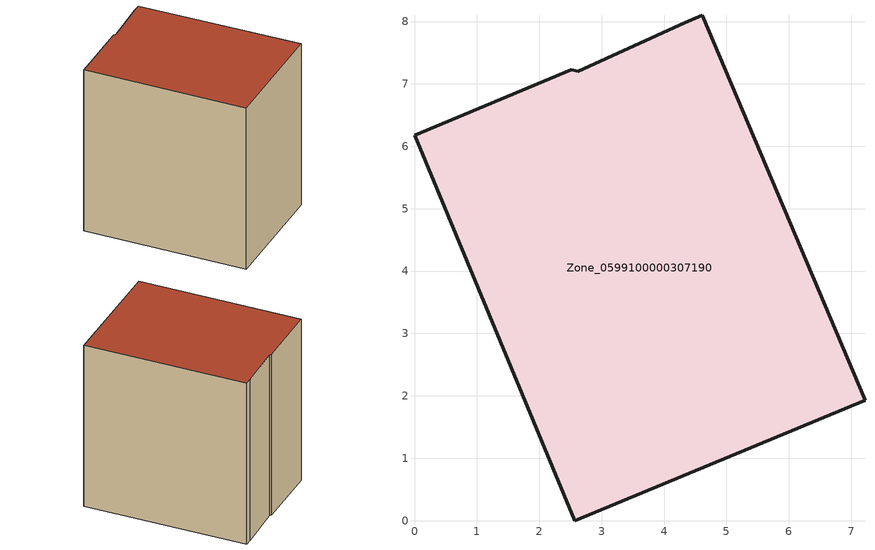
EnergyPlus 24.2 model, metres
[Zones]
Zone_0599100000307190
 floor ground (C_G): 0,6.18 2.51,7.22 2.62,7.2 4.33,7.98 4.61,8.1 7.22,1.93 2.57,0 z0
 wall outside (C_F): 2.57,0 7.22,1.93 4.61,8.1 4.33,7.98 2.62,7.2 2.51,7.22 0,6.18 2.57,0 z0:7.1
 roof outside (C_R): 2.51,7.22 0,6.18 2.57,0 7.22,1.93 4.61,8.1 4.33,7.98 2.62,7.2 z7.1
[BUILDING]
Pand.0599100000307190: North Axis=0; Terrain=City; Loads Convergence Tolerance Value=0.04; Temperature Convergence Tolerance Value=0.4; Solar Distribution=FullExterior; Maximum Number of Warmup Days=25; Minimum Number of Warmup Days=1
[Site:Location]
Rotterdam.The.Hague.AP_ZH_NLD Design_Conditions: Latitude=51.96; Longitude=4.45; Time Zone=1; Elevation=-4.5
[SITE:GROUNDTEMPERATURE:BUILDINGSURFACE]
18, 18, 18, 18, 18, 18, 18, 18, 18, 18, 18, 18
[MATERIAL] Thermal Absorptance=0.9; Solar Absorptance=0.7; Visible Absorptance=0.7
Name | Roughness | Thickness | Conductivity | Density | Specific Heat
G.TI.1946 | MediumSmooth | 0.15 | 1 | 540 | 1210
F.TI.1946 | Rough | 0.3 | 0.857143 | 1920 | 840
R.TI.1946 | MediumRough | 0.2 | 0.1 | 1500 | 1000
[CONSTRUCTION]
C_G: G.TI.1946
C_F: F.TI.1946
C_R: R.TI.1946
[ZONE]
Zone_0599100000307190: Type=1; Multiplier=1; Ceiling Height=Autocalculate; Volume=Autocalculate; Floor Area=autocalculate; Part of Total Floor Area=Yes
[ZONEINFILTRATION:DESIGNFLOWRATE]
Infil_Zone_0599100000307190: Zone or ZoneList or Space or SpaceList=Zone_0599100000307190; Schedule=AlwaysOn; Design Flow Rate Calculation Method=Flow/Area; Flow Rate per Floor Area=0.003; Constant Term Coefficient=1; Temperature Term Coefficient=0; Velocity Term Coefficient=0; Velocity Squared Term Coefficient=0
[HVACTEMPLATE:ZONE:IDEALLOADSAIRSYSTEM]
Zone_0599100000307190: Maximum Heating Supply Air Temperature=50; Minimum Cooling Supply Air Temperature=13; Maximum Heating Supply Air Humidity Ratio=0.0156; Minimum Cooling Supply Air Humidity Ratio=0.0077; Heating Limit=NoLimit; Cooling Limit=NoLimit; Dehumidification Control Type=ConstantSensibleHeatRatio; Cooling Sensible Heat Ratio=0.7; Dehumidification Setpoint=60; Humidification Control Type=None; Humidification Setpoint=30; Outdoor Air Method=None; Outdoor Air Flow Rate per Person=0.00944; Outdoor Air Flow Rate per Zone Floor Area=0; Outdoor Air Flow Rate per Zone=0; Demand Controlled Ventilation Type=None; Outdoor Air Economizer Type=NoEconomizer; Heat Recovery Type=None; Sensible Heat Recovery Effectiveness=0.7; Latent Heat Recovery Effectiveness=0.65
[ZONECONTROL:THERMOSTAT]
ThermostatControl_Zone_0599100000307190: Zone or ZoneList=Zone_0599100000307190; Control Type Schedule=DualSetpointControlType; Control 1=Thermostat_Zone_0599100000307190; Temperature Difference Between Cutout And Setpoint=0
[THERMOSTATSETPOINT:DUALSETPOINT]
Thermostat_Zone_0599100000307190: Heating Setpoint Temperature Schedule=HeatingSetpoint_Zone_0599100000307190; Cooling Setpoint Temperature Schedule=CoolingSetpoint_Zone_0599100000307190
[SCHEDULE:COMPACT]
HeatingSetpoint_Zone_0599100000307190: Through: 12/31, For: AllDays, Until: 24:00, 21
CoolingSetpoint_Zone_0599100000307190: Through: 12/31, For: AllDays, Until: 24:00, 24
DualSetpointControlType: Through: 12/31, For: AllDays, Until: 24:00, 4
AlwaysOn: Through: 12/31, For: AllDays, Until: 24:00, 1
